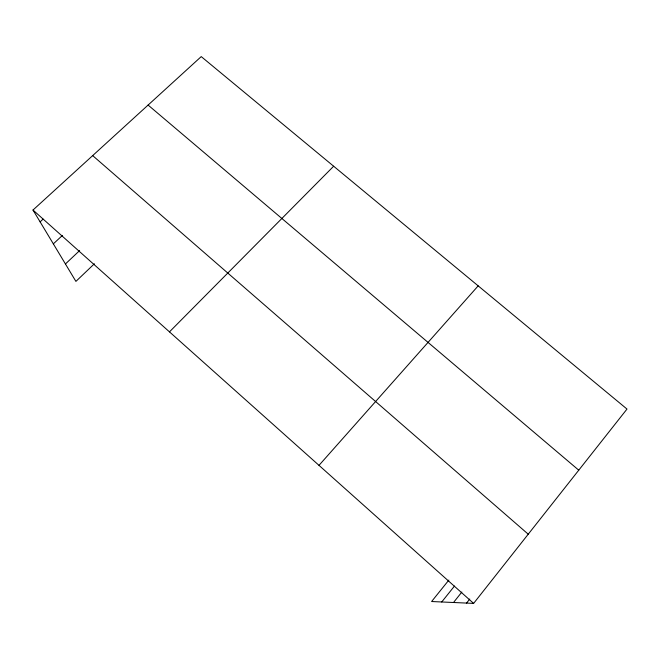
<?xml version="1.0" encoding="UTF-8"?>
<svg xmlns="http://www.w3.org/2000/svg" width="660" height="660" viewBox="0 0 660 660"><rect width="100%" height="100%" fill="white"/><g stroke="black" fill="none" stroke-linecap="round" stroke-linejoin="round"><path stroke-width="0.99" d="M466.554 603.083L469.747 599.049M448.849 580.09L431.607 601.524L473.624 603.397L627 409.06L201.234 56.603L33 210.037L75.908 281.399L94.372 263.794M453.519 602.506L461.835 592.053M441.73 601.978L454.468 586.063M318.995 465.358L478.178 285.863M169.471 331.873L333.655 166.229M65.431 263.975L79.637 250.577M53.344 243.87L62.362 235.471M40.111 221.867L43.114 219.112M148.096 105.064L578.762 470.184M92.672 155.612L528.239 534.196M33 210.037L473.624 603.397"/></g></svg>
